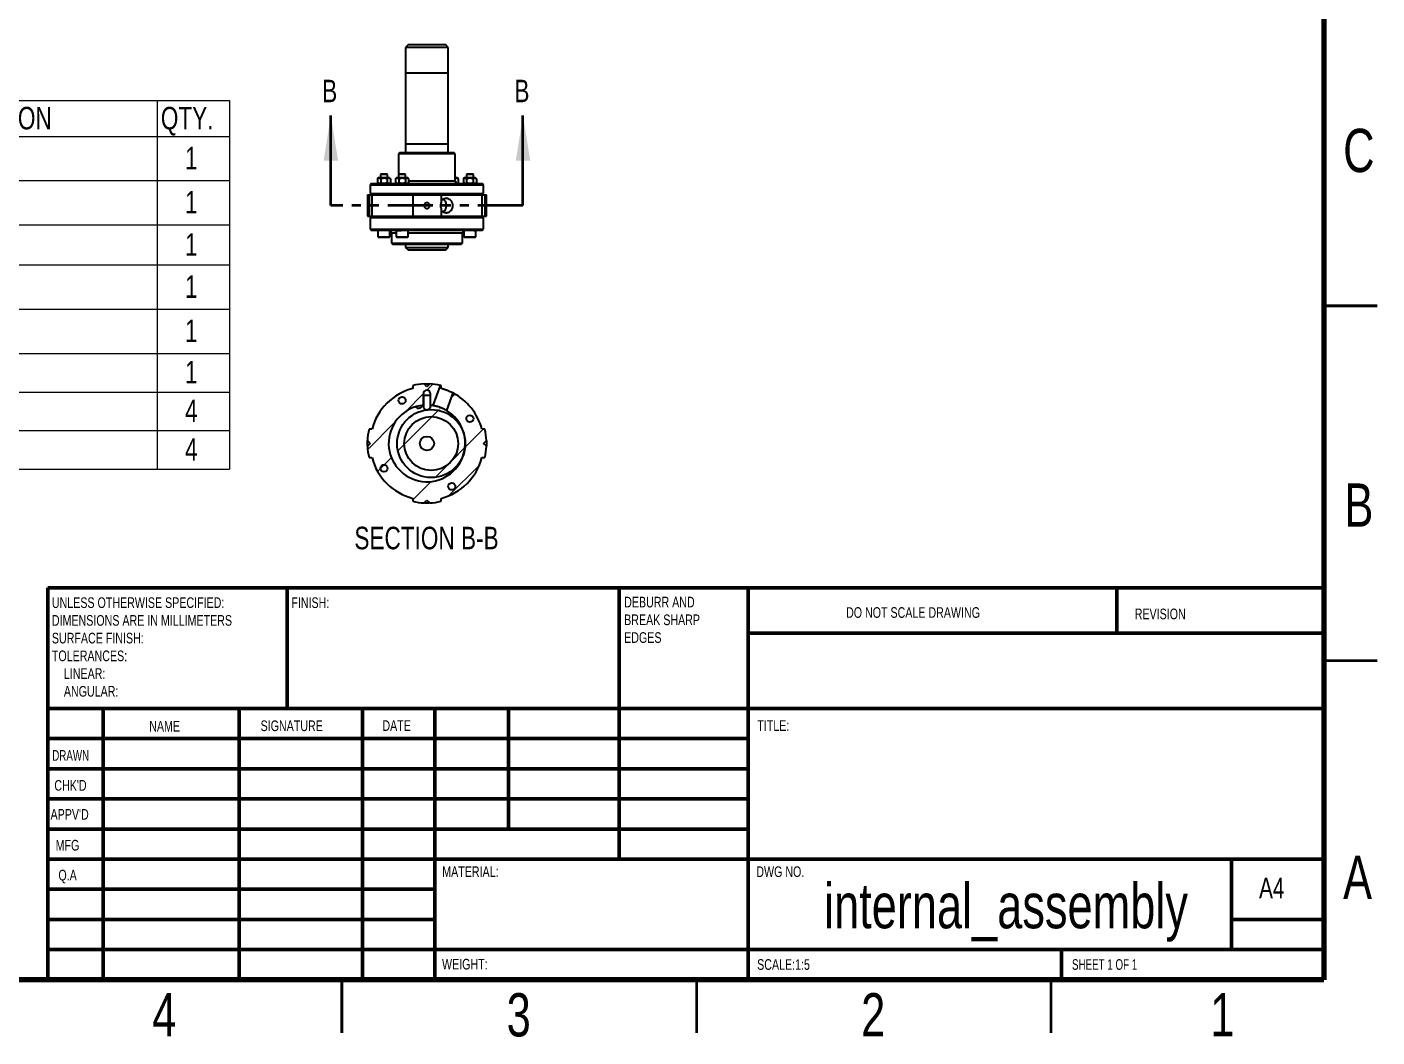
# Model space of a CAD drawing. Header units: millimetres. Extents: x 2 to 294, y 2 to 250.
# Drawn here: x 104.1 to 294.5, y 1.9 to 144.3 of the extents above; entities that cross this region are included whole.
import ezdxf

# ---------------------------------------------------------------- set-up
doc = ezdxf.new("R2010")
doc.units = ezdxf.units.MM
doc.linetypes.add('PHANTOM', pattern=[12.7, 6.35, -1.27, 1.27, -1.27, 1.27, -1.27])
doc.styles.add('SLDTEXTSTYLE0', font='TXT', dxfattribs={"width": 0.75})
doc.styles.add('SLDTEXTSTYLE1', font='TXT', dxfattribs={"width": 0.686449})
doc.styles.add('SLDTEXTSTYLE2', font='TXT', dxfattribs={"width": 0.6875})

# ---------------------------------------------------------------- blocks, each defined once
blk = doc.blocks.new('SW_TABLEANNOTATION_0')
at = {"color": 0, "linetype": 'Continuous', "lineweight": 18}
for p, q in [((0, 0), (0, -5.04)), ((0, 0), (18.65, 0)), ((18.65, 0), (18.65, -5.04)), ((18.65, 0), (57.96, 0)), ((57.96, 0), (57.96, -5.04)), ((57.96, 0), (104.61, 0)), ((104.61, 0), (104.61, -5.04)), ((104.61, 0), (114.85, 0)), ((114.85, 0), (114.85, -5.04)), ((0, -5.04), (18.65, -5.04)), ((0, -5.04), (0, -11.27)), ((18.65, -5.04), (57.96, -5.04)), ((18.65, -5.04), (18.65, -11.27)), ((57.96, -5.04), (104.61, -5.04)), ((57.96, -5.04), (57.96, -11.27)), ((104.61, -5.04), (114.85, -5.04)), ((104.61, -5.04), (104.61, -11.27)), ((114.85, -5.04), (114.85, -11.27)), ((0, -11.27), (0, -17.5)), ((0, -11.27), (18.65, -11.27)), ((18.65, -11.27), (18.65, -17.5)), ((18.65, -11.27), (57.96, -11.27)), ((57.96, -11.27), (57.96, -17.5)), ((57.96, -11.27), (104.61, -11.27)), ((104.61, -11.27), (104.61, -17.5)), ((104.61, -11.27), (114.85, -11.27)), ((114.85, -11.27), (114.85, -17.5)), ((0, -17.5), (0, -23.17)), ((0, -17.5), (18.65, -17.5)), ((18.65, -17.5), (18.65, -23.17)), ((18.65, -17.5), (57.96, -17.5)), ((57.96, -17.5), (57.96, -23.17)), ((57.96, -17.5), (104.61, -17.5)), ((104.61, -17.5), (104.61, -23.17)), ((104.61, -17.5), (114.85, -17.5)), ((114.85, -17.5), (114.85, -23.17)), ((0, -23.17), (0, -29.4)), ((0, -23.17), (18.65, -23.17)), ((18.65, -23.17), (18.65, -29.4)), ((18.65, -23.17), (57.96, -23.17)), ((57.96, -23.17), (57.96, -29.4)), ((57.96, -23.17), (104.61, -23.17)), ((104.61, -23.17), (104.61, -29.4)), ((104.61, -23.17), (114.85, -23.17)), ((114.85, -23.17), (114.85, -29.4)), ((0, -29.4), (0, -35.63)), ((0, -29.4), (18.65, -29.4)), ((18.65, -29.4), (18.65, -35.63)), ((18.65, -29.4), (57.96, -29.4)), ((57.96, -29.4), (57.96, -35.63)), ((57.96, -29.4), (104.61, -29.4)), ((104.61, -29.4), (104.61, -35.63)), ((104.61, -29.4), (114.85, -29.4)), ((114.85, -29.4), (114.85, -35.63)), ((0, -35.63), (0, -41.08)), ((0, -35.63), (18.65, -35.63)), ((18.65, -35.63), (18.65, -41.08)), ((18.65, -35.63), (57.96, -35.63)), ((57.96, -35.63), (57.96, -41.08)), ((57.96, -35.63), (104.61, -35.63)), ((104.61, -35.63), (104.61, -41.08)), ((104.61, -35.63), (114.85, -35.63)), ((114.85, -35.63), (114.85, -41.08)), ((0, -41.08), (0, -46.52)), ((0, -41.08), (18.65, -41.08)), ((18.65, -41.08), (18.65, -46.52)), ((18.65, -41.08), (57.96, -41.08)), ((57.96, -41.08), (57.96, -46.52)), ((57.96, -41.08), (104.61, -41.08)), ((104.61, -41.08), (104.61, -46.52)), ((104.61, -41.08), (114.85, -41.08)), ((114.85, -41.08), (114.85, -46.52)), ((0, -46.52), (0, -51.96)), ((0, -46.52), (18.65, -46.52)), ((18.65, -46.52), (18.65, -51.96)), ((18.65, -46.52), (57.96, -46.52)), ((57.96, -46.52), (57.96, -51.96)), ((57.96, -46.52), (104.61, -46.52)), ((104.61, -46.52), (104.61, -51.96)), ((104.61, -46.52), (114.85, -46.52)), ((114.85, -46.52), (114.85, -51.96)), ((0, -51.96), (18.65, -51.96)), ((18.65, -51.96), (57.96, -51.96)), ((57.96, -51.96), (104.61, -51.96)), ((104.61, -51.96), (114.85, -51.96))]:
    blk.add_line(p, q, dxfattribs=at)
at = {"color": 0, "linetype": 'Continuous', "lineweight": 0, "attachment_point": 1, "style": 'SLDTEXTSTYLE0'}
for s, insert, char_height in [('ITEM NO.', (3, -0.88), 3.175), ('PART NUMBER', (24.18, -0.88), 3.175), ('DESCRIPTION', (68, -0.88), 3.175), ('QTY.', (105.15, -0.88), 3.175), ('1', (8.15, -6.51), 3.17), ('MIDDLE PLATE', (19.15, -6.51), 3.175), ('1', (108.56, -6.51), 3.17), ('2', (8.15, -12.74), 3.17), ('LOWER PLATE', (19.15, -12.74), 3.175), ('1', (108.56, -12.74), 3.17), ('3', (8.15, -18.69), 3.17), ('ROLLING PISTON', (19.15, -18.69), 3.175), ('1', (108.56, -18.69), 3.17), ('4', (8.15, -24.64), 3.17), ('VANE', (19.15, -24.64), 3.175), ('1', (108.56, -24.64), 3.17), ('5', (8.15, -30.87), 3.17), ('UPPER PLATE', (19.15, -30.87), 3.175), ('1', (108.56, -30.87), 3.17), ('6', (8.15, -36.71), 3.17), ('CRANKSHAFT', (19.15, -36.71), 3.175), ('1', (108.56, -36.71), 3.17), ('7', (8.15, -42.15), 3.17), ('M5 BOLT', (19.15, -42.15), 3.175), ('4', (108.56, -42.15), 3.17), ('8', (8.15, -47.59), 3.17), ('M5 Nut', (19.15, -47.59), 3.175), ('4', (108.56, -47.59), 3.17)]:
    blk.add_mtext(s, dxfattribs=dict(at, insert=insert, char_height=char_height))

msp = doc.modelspace()

# ---------------------------------------------------------------- hatches: boundary and pattern name
at = {"linetype": 'Continuous', "lineweight": 18}
h = msp.add_hatch(dxfattribs=at)
h.set_pattern_fill('ANSI32', style=0)
edge = h.paths.add_edge_path(flags=0)
edge.add_line((152.1, 86.01), (152.49, 85.62))
edge.add_line((152.49, 85.62), (152.1, 85.23))
edge.add_arc((160.49, 85.62), 8.4, 182.6673, 193.7741)
edge.add_line((152.33, 83.62), (152.74, 83.62))
edge.add_arc((160.49, 85.62), 8, 194.4775, 255.5225)
edge.add_line((158.49, 77.87), (158.49, 77.46))
edge.add_arc((160.49, 85.62), 8.4, 256.2259, 267.3327)
edge.add_line((160.1, 77.23), (160.49, 77.62))
edge.add_line((160.49, 77.62), (160.88, 77.23))
edge.add_arc((160.49, 85.62), 8.4, 272.6673, 283.7741)
edge.add_line((162.49, 77.46), (162.49, 77.87))
edge.add_arc((160.49, 85.62), 8, 284.4775, 345.5225)
edge.add_line((168.24, 83.62), (168.65, 83.62))
edge.add_arc((160.49, 85.62), 8.4, 346.2259, 357.3327)
edge.add_line((168.88, 85.23), (168.49, 85.62))
edge.add_line((168.49, 85.62), (168.88, 86.01))
edge.add_arc((160.49, 85.62), 8.4, 2.6673, 13.7741)
edge.add_line((168.65, 87.62), (168.24, 87.62))
edge.add_arc((160.49, 85.62), 8, 14.4775, 62.8192)
edge.add_line((164.14, 92.74), (163.25, 90.26))
edge.add_arc((160.49, 85.62), 5.4, -264.6872, 59.3281, ccw=False)
edge.add_line((159.99, 91), (159.99, 92.62))
edge.add_arc((160.49, 92.62), 0.5, 0, 180, ccw=False)
edge.add_line((160.99, 92.62), (160.99, 91))
edge.add_arc((160.49, 85.62), 5.4, 80.6719, 84.6872, ccw=False)
edge.add_line((161.37, 90.95), (162.4, 93.8))
edge.add_arc((160.49, 85.62), 8.4, 76.8371, 87.3327)
edge.add_line((160.88, 94.01), (160.49, 93.62))
edge.add_line((160.49, 93.62), (160.1, 94.01))
edge.add_arc((160.49, 85.62), 8.4, 92.6673, 103.7741)
edge.add_line((158.49, 93.78), (158.49, 93.36))
edge.add_arc((160.49, 85.62), 8, 104.4775, 165.5225)
edge.add_line((152.74, 87.62), (152.33, 87.62))
edge.add_arc((160.49, 85.62), 8.4, 166.2259, 177.3327)
edge = h.paths.add_edge_path(flags=0)
edge.add_arc((163.99, 79.56), 0.5, 0, 360)
edge = h.paths.add_edge_path(flags=0)
edge.add_arc((156.99, 91.68), 0.5, 0, 360)
edge = h.paths.add_edge_path(flags=0)
edge.add_arc((154.43, 82.12), 0.5, 0, 360)
edge = h.paths.add_edge_path(flags=0)
edge.add_arc((166.55, 89.12), 0.5, 0, 360)
h = msp.add_hatch(dxfattribs=at)
h.set_pattern_fill('ANSI32', style=0)
edge = h.paths.add_edge_path(flags=0)
edge.add_arc((156.99, 91.68), 0.5, 0, 360)
h = msp.add_hatch(dxfattribs=at)
h.set_pattern_fill('ANSI32', style=0)
edge = h.paths.add_edge_path(flags=0)
edge.add_line((159.99, 92.37), (159.99, 90.64))
edge.add_arc((160.49, 90.97), 0.6, 213.5573, 326.4427)
edge.add_line((160.99, 90.64), (160.99, 92.37))
edge.add_line((160.99, 92.37), (159.99, 92.37))
h = msp.add_hatch(dxfattribs=at)
h.set_pattern_fill('ANSI32', style=0)
edge = h.paths.add_edge_path(flags=0)
edge.add_arc((161.09, 85.6), 4.8, 0, 360)
edge = h.paths.add_edge_path(flags=0)
edge.add_arc((161.09, 85.6), 3.8, 0, 360)
h = msp.add_hatch(dxfattribs=at)
h.set_pattern_fill('ANSI32', style=0)
edge = h.paths.add_edge_path(flags=0)
edge.add_arc((166.55, 89.12), 0.5, 0, 360)
h = msp.add_hatch(dxfattribs=at)
h.set_pattern_fill('ANSI32', style=0)
edge = h.paths.add_edge_path(flags=0)
edge.add_arc((161.09, 85.6), 3.8, 0, 360)
edge = h.paths.add_edge_path(flags=0)
edge.add_arc((160.49, 85.62), 1, 0, 360)
h = msp.add_hatch(dxfattribs=at)
h.set_pattern_fill('ANSI32', style=0)
edge = h.paths.add_edge_path(flags=0)
edge.add_arc((154.43, 82.12), 0.5, 0, 360)
h = msp.add_hatch(dxfattribs=at)
h.set_pattern_fill('ANSI32', style=0)
edge = h.paths.add_edge_path(flags=0)
edge.add_arc((163.99, 79.56), 0.5, 0, 360)

# ---------------------------------------------------------------- linework, layer by layer
at = {"color": 7, "linetype": 'Continuous', "lineweight": 70}
for p, q in [((287, 200), (287, 10)), ((287, 10), (10, 10))]:
    msp.add_line(p, q, dxfattribs=at)
at = {"color": 7, "linetype": 'Continuous', "lineweight": 25}
for p, q in [((157.89, 141.85), (157.49, 141.45)), ((157.49, 141.45), (157.49, 137.85)), ((163.49, 141.45), (157.49, 141.45)), ((157.89, 141.85), (163.09, 141.85)), ((163.49, 141.45), (163.09, 141.85)), ((163.49, 137.85), (163.49, 141.45)), ((157.49, 137.85), (157.49, 127.85)), ((157.49, 137.85), (163.49, 137.85)), ((163.49, 127.85), (163.49, 137.85)), ((157.49, 127.85), (157.49, 126.65)), ((157.49, 127.85), (163.49, 127.85)), ((163.49, 126.65), (163.49, 127.85)), ((156.69, 126.65), (156.49, 126.45)), ((156.49, 126.45), (156.49, 123.55)), ((164.49, 126.45), (156.49, 126.45)), ((156.69, 126.65), (164.29, 126.65)), ((164.49, 126.45), (164.29, 126.65)), ((164.49, 122.65), (164.49, 126.45)), ((152.69, 122.25), (152.49, 122.05)), ((152.49, 122.05), (152.49, 120.85)), ((168.49, 122.05), (152.49, 122.05)), ((152.69, 122.25), (168.29, 122.25)), ((153.63, 123.05), (153.5, 122.93)), ((153.5, 122.93), (153.5, 122.38)), ((153.5, 122.38), (153.63, 122.25)), ((153.74, 123.05), (153.63, 123.05)), ((154.43, 123.05), (153.74, 123.05)), ((154.03, 123.65), (153.93, 123.55)), ((153.93, 123.55), (153.93, 123.05)), ((154.15, 123.55), (153.93, 123.55)), ((153.97, 122.93), (153.97, 122.38)), ((154.03, 123.65), (154.21, 123.65)), ((154.93, 123.55), (154.15, 123.55)), ((154.21, 123.65), (154.83, 123.65)), ((155.12, 123.05), (154.43, 123.05)), ((154.93, 123.55), (154.83, 123.65)), ((154.89, 122.93), (154.89, 122.38)), ((154.93, 123.05), (154.93, 123.55)), ((155.23, 123.05), (155.12, 123.05)), ((155.35, 122.93), (155.23, 123.05)), ((155.23, 122.25), (155.35, 122.38)), ((155.35, 122.93), (155.35, 122.38)), ((156.19, 123.05), (156.07, 122.93)), ((156.07, 122.93), (156.07, 122.38)), ((156.07, 122.38), (156.19, 122.25)), ((156.3, 123.05), (156.19, 123.05)), ((156.99, 123.05), (156.3, 123.05)), ((156.59, 123.65), (156.49, 123.55)), ((156.49, 123.55), (156.49, 123.05)), ((156.72, 123.55), (156.49, 123.55)), ((156.53, 122.93), (156.53, 122.38)), ((156.59, 123.65), (156.77, 123.65)), ((157.49, 123.55), (156.72, 123.55)), ((156.77, 123.65), (157.39, 123.65)), ((157.68, 123.05), (156.99, 123.05)), ((157.49, 123.55), (157.39, 123.65)), ((157.45, 122.93), (157.45, 122.38)), ((157.49, 123.05), (157.49, 123.55)), ((157.79, 123.05), (157.68, 123.05)), ((157.91, 122.93), (157.79, 123.05)), ((157.79, 122.25), (157.91, 122.38)), ((157.91, 122.93), (157.91, 122.38)), ((157.91, 122.65), (164.49, 122.65)), ((164.68, 123.05), (164.49, 123.05)), ((164.79, 123.05), (164.68, 123.05)), ((164.91, 122.93), (164.79, 123.05)), ((164.8, 122.26), (164.91, 122.38)), ((164.91, 122.93), (164.91, 122.38)), ((165.75, 123.05), (165.63, 122.93)), ((165.63, 122.93), (165.63, 122.38)), ((165.63, 122.38), (165.75, 122.25)), ((165.86, 123.05), (165.75, 123.05)), ((166.55, 123.05), (165.86, 123.05)), ((166.15, 123.65), (166.05, 123.55)), ((166.05, 123.55), (166.05, 123.05)), ((166.28, 123.55), (166.05, 123.55)), ((166.09, 122.93), (166.09, 122.38)), ((166.15, 123.65), (166.33, 123.65)), ((167.05, 123.55), (166.28, 123.55)), ((166.33, 123.65), (166.95, 123.65)), ((167.25, 123.05), (166.55, 123.05)), ((167.05, 123.55), (166.95, 123.65)), ((167.01, 122.93), (167.01, 122.38)), ((167.05, 123.05), (167.05, 123.55)), ((167.35, 123.05), (167.25, 123.05)), ((167.48, 122.93), (167.35, 123.05)), ((167.35, 122.25), (167.48, 122.38)), ((167.48, 122.93), (167.48, 122.38)), ((168.49, 122.05), (168.29, 122.25)), ((168.49, 120.85), (168.49, 122.05)), ((152.09, 120.65), (152.09, 119.55)), ((152.09, 120.65), (152.33, 120.65)), ((152.33, 120.65), (152.33, 117.65)), ((152.33, 120.65), (152.74, 120.65)), ((152.49, 120.85), (152.69, 120.65)), ((152.49, 120.85), (160.49, 120.85)), ((152.74, 120.65), (152.74, 117.65)), ((152.74, 120.65), (158.49, 120.65)), ((158.49, 120.65), (158.49, 117.65)), ((158.49, 120.65), (162.49, 120.65)), ((160.49, 120.85), (168.49, 120.85)), ((162.49, 120.65), (162.49, 119.57)), ((162.49, 120.65), (168.24, 120.65)), ((168.24, 120.65), (168.24, 117.65)), ((168.24, 120.65), (168.65, 120.65)), ((168.29, 120.65), (168.49, 120.85)), ((168.65, 120.65), (168.65, 117.65)), ((168.65, 120.65), (168.89, 120.65)), ((168.89, 119.55), (168.89, 120.65)), ((152.09, 118.76), (152.09, 117.65)), ((162.49, 118.74), (162.49, 117.65)), ((168.89, 117.65), (168.89, 118.76)), ((152.09, 117.65), (152.33, 117.65)), ((152.33, 117.65), (152.74, 117.65)), ((152.69, 117.65), (152.49, 117.45)), ((152.49, 117.45), (152.49, 115.85)), ((168.49, 117.45), (152.49, 117.45)), ((152.74, 117.65), (158.49, 117.65)), ((158.49, 117.65), (162.49, 117.65)), ((162.49, 117.65), (168.24, 117.65)), ((168.24, 117.65), (168.65, 117.65)), ((168.49, 117.45), (168.29, 117.65)), ((168.49, 115.85), (168.49, 117.45)), ((168.65, 117.65), (168.89, 117.65)), ((152.49, 115.85), (152.69, 115.65)), ((152.49, 115.85), (153.56, 115.85)), ((153.74, 115.65), (152.69, 115.65)), ((153.56, 115.85), (168.49, 115.85)), ((153.58, 115.65), (153.58, 114.75)), ((153.58, 114.75), (153.68, 114.65)), ((153.58, 114.75), (155.28, 114.75)), ((155.18, 114.65), (153.68, 114.65)), ((156.33, 115.65), (153.74, 115.65)), ((155.18, 114.65), (155.28, 114.75)), ((155.28, 114.75), (155.28, 115.61)), ((155.49, 115.25), (155.49, 113.85)), ((156.14, 115.25), (155.49, 115.25)), ((156.14, 115.65), (156.14, 114.75)), ((156.14, 114.75), (156.24, 114.65)), ((156.14, 114.75), (157.84, 114.75)), ((157.74, 114.65), (156.24, 114.65)), ((156.33, 115.65), (156.53, 115.65)), ((156.53, 115.65), (156.86, 115.65)), ((167.09, 115.65), (156.86, 115.65)), ((157.74, 114.65), (157.84, 114.75)), ((157.84, 114.75), (157.84, 115.65)), ((165.49, 115.25), (157.84, 115.25)), ((165.49, 113.85), (165.49, 115.25)), ((165.7, 115.65), (165.7, 114.75)), ((165.7, 114.75), (165.8, 114.65)), ((165.7, 114.75), (167.4, 114.75)), ((167.3, 114.65), (165.8, 114.65)), ((167.09, 115.65), (167.39, 115.65)), ((167.3, 114.65), (167.4, 114.75)), ((168.29, 115.65), (167.39, 115.65)), ((167.4, 114.75), (167.4, 115.65)), ((168.29, 115.65), (168.49, 115.85)), ((155.49, 113.85), (155.69, 113.65)), ((155.49, 113.85), (156.16, 113.85)), ((156.33, 113.65), (155.69, 113.65)), ((156.16, 113.85), (165.49, 113.85)), ((165.29, 113.65), (156.33, 113.65)), ((157.49, 113.65), (157.49, 113.25)), ((157.49, 113.25), (157.89, 112.85)), ((157.49, 113.25), (160.57, 113.25)), ((160.56, 112.85), (157.89, 112.85)), ((163.09, 112.85), (160.56, 112.85)), ((160.57, 113.25), (163.49, 113.25)), ((163.09, 112.85), (163.49, 113.25)), ((163.49, 113.25), (163.49, 113.65)), ((165.29, 113.65), (165.49, 113.85)), ((158.49, 93.78), (158.49, 93.36)), ((160.49, 93.62), (160.1, 94.01)), ((160.88, 94.01), (160.49, 93.62)), ((161.37, 90.95), (162.4, 93.8)), ((162.49, 93.36), (162.49, 93.78)), ((159.99, 91), (159.99, 92.62)), ((160.99, 92.37), (159.99, 92.37)), ((159.99, 92.37), (159.99, 90.64)), ((160.99, 91), (160.99, 92.62)), ((160.99, 90.64), (160.99, 92.37)), ((164.14, 92.74), (163.25, 90.26)), ((152.74, 87.62), (152.33, 87.62)), ((168.65, 87.62), (168.24, 87.62)), ((152.1, 86.01), (152.49, 85.62)), ((168.49, 85.62), (168.88, 86.01)), ((152.49, 85.62), (152.1, 85.23)), ((168.88, 85.23), (168.49, 85.62)), ((152.33, 83.62), (152.74, 83.62)), ((168.24, 83.62), (168.65, 83.62)), ((158.49, 77.87), (158.49, 77.46)), ((160.1, 77.23), (160.49, 77.62)), ((160.49, 77.62), (160.88, 77.23)), ((162.49, 77.46), (162.49, 77.87))]:
    msp.add_line(p, q, dxfattribs=at)
at = {"color": 7, "linetype": 'Continuous', "lineweight": 35}
for p, q in [((146.94, 119.15), (146.94, 131.85)), ((174.04, 119.15), (174.04, 131.85)), ((294.5, 105), (287, 105)), ((287, 105), (294.5, 105)), ((287, 55), (294.5, 55)), ((148.5, 2.5), (148.5, 10)), ((148.5, 10), (148.5, 2.5)), ((198.5, 10), (198.5, 2.5)), ((248.5, 10), (248.5, 2.5))]:
    msp.add_line(p, q, dxfattribs=at)
at = {"color": 7, "linetype": 'PHANTOM', "lineweight": 35}
msp.add_line((174.04, 119.15), (146.94, 119.15), dxfattribs=at)
at = {"color": 7, "linetype": 'Continuous', "lineweight": 50}
for p, q in [((107, 65.25), (287, 65.25)), ((107, 65.25), (107, 10)), ((140.8, 48.25), (140.8, 65.25)), ((187.6, 65.25), (187.6, 27)), ((205.8, 65.25), (205.8, 10)), ((257.8, 58.88), (257.8, 65.25)), ((287, 58.88), (205.8, 58.88)), ((287, 48.25), (107, 48.25)), ((114.8, 48.25), (114.8, 10)), ((133.99, 48.25), (133.99, 10)), ((151.4, 48.25), (151.4, 10)), ((161.6, 10), (161.6, 48.25)), ((172, 31.25), (172, 48.25)), ((205.8, 44), (107, 44)), ((205.8, 39.75), (107, 39.75)), ((205.8, 35.5), (107, 35.5)), ((205.8, 31.25), (107, 31.25)), ((161.6, 27), (107, 27)), ((161.6, 27), (287, 27)), ((274, 14.25), (274, 27)), ((161.6, 22.75), (107, 22.75)), ((161.6, 18.5), (107, 18.5)), ((287, 18.5), (274, 18.5)), ((107, 14.25), (287, 14.25)), ((250, 10), (250, 14.25))]:
    msp.add_line(p, q, dxfattribs=at)
at = {"color": 7, "linetype": 'Continuous', "lineweight": 25, "flags": 128}
msp.add_lwpolyline([(156.18, 122.26), (156.17, 122.26), (156.09, 122.25)], dxfattribs=at)
at = {"color": 7, "linetype": 'Continuous', "lineweight": 25}
for centre, radius in [((156.99, 91.68), 0.5), ((161.09, 85.6), 4.8), ((166.55, 89.12), 0.5), ((161.09, 85.6), 3.8), ((160.49, 85.62), 1), ((154.43, 82.12), 0.5), ((163.99, 79.56), 0.5)]:
    msp.add_circle(centre, radius, dxfattribs=at)
for centre, radius, start, end in [((164.89, 122.65), 0.4, 180, 270), ((155.09, 115.25), 0.4, 0, 90), ((165.89, 115.25), 0.4, 118.0054, 180), ((160.49, 85.62), 8, 104.4775, 165.5225), ((160.49, 85.62), 8.4, 92.6673, 103.7741), ((160.49, 85.62), 8.4, 76.8371, 87.3327), ((160.49, 92.62), 0.5, 0, 180), ((160.49, 85.62), 8, 14.4775, 62.8192), ((160.49, 85.62), 5.4, 95.3128, 59.3281), ((159.33, 91.1), 0.5, 217.9445, 270), ((159.33, 91.1), 0.5, 270, 346.3076), ((160.49, 90.97), 0.6, 213.5573, 326.4427), ((160.49, 85.62), 5.4, 80.6719, 84.6872), ((160.49, 85.62), 8.4, 166.2259, 177.3327), ((160.49, 85.62), 8.4, 2.6673, 13.7741), ((160.49, 85.62), 8.4, 182.6673, 193.7741), ((160.49, 85.62), 8.4, 346.2259, 357.3327), ((160.49, 85.62), 8, 194.4775, 255.5225), ((160.49, 85.62), 8, 284.4775, 345.5225), ((160.49, 85.62), 8.4, 256.2259, 267.3327), ((160.49, 85.62), 8.4, 272.6673, 283.7741)]:
    msp.add_arc(centre, radius, start, end, dxfattribs=at)
for points, knots in [([(153.5, 122.93), (153.54, 122.96), (153.6, 123.02), (153.68, 123.05), (153.73, 123.05), (153.74, 123.05)], [0, 0, 0, 0, 0.43238, 0.879544, 1, 1, 1, 1]), ([(153.74, 122.25), (153.69, 122.26), (153.61, 122.28), (153.54, 122.34), (153.5, 122.38)], [0, 0, 0, 0, 0.503992, 1, 1, 1, 1]), ([(153.74, 123.05), (153.78, 123.05), (153.86, 123.03), (153.93, 122.96), (153.97, 122.93)], [0, 0, 0, 0, 0.503992, 1, 1, 1, 1]), ([(153.97, 122.38), (153.93, 122.35), (153.87, 122.29), (153.79, 122.26), (153.75, 122.25), (153.74, 122.25)], [0, 0, 0, 0, 0.4323803, 0.8795439, 1, 1, 1, 1]), ([(153.97, 122.93), (154.02, 122.95), (154.11, 123), (154.27, 123.04), (154.37, 123.05), (154.43, 123.05)], [0, 0, 0, 0, 0.34479, 0.667752, 1, 1, 1, 1]), ([(154.43, 122.25), (154.42, 122.25), (154.36, 122.26), (154.23, 122.27), (154.09, 122.32), (154, 122.36), (153.97, 122.38)], [0, 0, 0, 0, 0.053315, 0.402129, 0.763331, 1, 1, 1, 1]), ([(154.43, 123.05), (154.44, 123.05), (154.5, 123.05), (154.62, 123.04), (154.77, 122.99), (154.86, 122.95), (154.89, 122.93)], [0, 0, 0, 0, 0.053315, 0.402129, 0.763331, 1, 1, 1, 1]), ([(154.89, 122.38), (154.84, 122.35), (154.74, 122.31), (154.59, 122.26), (154.48, 122.26), (154.43, 122.25)], [0, 0, 0, 0, 0.34479, 0.667752, 1, 1, 1, 1]), ([(154.89, 122.93), (154.92, 122.96), (154.99, 123.02), (155.07, 123.05), (155.11, 123.05), (155.12, 123.05)], [0, 0, 0, 0, 0.43238, 0.879544, 1, 1, 1, 1]), ([(155.12, 122.25), (155.08, 122.26), (155, 122.28), (154.93, 122.34), (154.89, 122.38)], [0, 0, 0, 0, 0.503992, 1, 1, 1, 1]), ([(155.12, 123.05), (155.16, 123.05), (155.24, 123.03), (155.32, 122.96), (155.35, 122.93)], [0, 0, 0, 0, 0.503992, 1, 1, 1, 1]), ([(155.35, 122.38), (155.32, 122.35), (155.26, 122.29), (155.18, 122.26), (155.13, 122.25), (155.12, 122.25)], [0, 0, 0, 0, 0.43238, 0.879544, 1, 1, 1, 1]), ([(156.07, 122.93), (156.1, 122.96), (156.16, 123.02), (156.24, 123.05), (156.29, 123.05), (156.3, 123.05)], [0, 0, 0, 0, 0.43238, 0.879544, 1, 1, 1, 1]), ([(156.3, 122.25), (156.26, 122.26), (156.18, 122.28), (156.1, 122.34), (156.07, 122.38)], [0, 0, 0, 0, 0.503992, 1, 1, 1, 1]), ([(156.3, 123.05), (156.34, 123.05), (156.42, 123.03), (156.49, 122.96), (156.53, 122.93)], [0, 0, 0, 0, 0.503992, 1, 1, 1, 1]), ([(156.53, 122.38), (156.5, 122.35), (156.43, 122.29), (156.35, 122.26), (156.31, 122.25), (156.3, 122.25)], [0, 0, 0, 0, 0.43238, 0.879544, 1, 1, 1, 1]), ([(156.53, 122.93), (156.58, 122.95), (156.68, 123), (156.83, 123.04), (156.94, 123.05), (156.99, 123.05)], [0, 0, 0, 0, 0.34479, 0.667752, 1, 1, 1, 1]), ([(156.99, 122.25), (156.98, 122.25), (156.92, 122.26), (156.79, 122.27), (156.65, 122.32), (156.56, 122.36), (156.53, 122.38)], [0, 0, 0, 0, 0.053315, 0.402129, 0.763331, 1, 1, 1, 1]), ([(156.99, 123.05), (157, 123.05), (157.06, 123.05), (157.19, 123.04), (157.33, 122.99), (157.42, 122.95), (157.45, 122.93)], [0, 0, 0, 0, 0.053315, 0.402129, 0.763331, 1, 1, 1, 1]), ([(157.45, 122.38), (157.4, 122.35), (157.3, 122.31), (157.15, 122.26), (157.04, 122.26), (156.99, 122.25)], [0, 0, 0, 0, 0.34479, 0.667752, 1, 1, 1, 1]), ([(157.45, 122.93), (157.48, 122.96), (157.55, 123.02), (157.63, 123.05), (157.67, 123.05), (157.68, 123.05)], [0, 0, 0, 0, 0.43238, 0.879544, 1, 1, 1, 1]), ([(157.68, 122.25), (157.64, 122.26), (157.56, 122.28), (157.49, 122.34), (157.45, 122.38)], [0, 0, 0, 0, 0.503992, 1, 1, 1, 1]), ([(157.68, 123.05), (157.72, 123.05), (157.8, 123.03), (157.88, 122.96), (157.91, 122.93)], [0, 0, 0, 0, 0.503992, 1, 1, 1, 1]), ([(157.91, 122.38), (157.88, 122.35), (157.82, 122.29), (157.74, 122.26), (157.69, 122.25), (157.68, 122.25)], [0, 0, 0, 0, 0.43238, 0.879544, 1, 1, 1, 1]), ([(164.49, 122.96), (164.51, 122.98), (164.56, 123.03), (164.63, 123.05), (164.67, 123.05), (164.68, 123.05)], [0, 0, 0, 0, 0.315119, 0.85466, 1, 1, 1, 1]), ([(164.68, 123.05), (164.72, 123.05), (164.8, 123.03), (164.88, 122.96), (164.91, 122.93)], [0, 0, 0, 0, 0.503992, 1, 1, 1, 1]), ([(164.91, 122.38), (164.88, 122.35), (164.84, 122.3), (164.79, 122.28), (164.77, 122.28)], [0, 0, 0, 0, 0.676137, 1, 1, 1, 1]), ([(165.63, 122.93), (165.66, 122.96), (165.72, 123.02), (165.8, 123.05), (165.85, 123.05), (165.86, 123.05)], [0, 0, 0, 0, 0.43238, 0.879544, 1, 1, 1, 1]), ([(165.86, 122.25), (165.82, 122.26), (165.74, 122.28), (165.67, 122.34), (165.63, 122.38)], [0, 0, 0, 0, 0.503992, 1, 1, 1, 1]), ([(165.86, 123.05), (165.9, 123.05), (165.98, 123.03), (166.05, 122.96), (166.09, 122.93)], [0, 0, 0, 0, 0.503992, 1, 1, 1, 1]), ([(166.09, 122.38), (166.06, 122.35), (165.99, 122.29), (165.92, 122.26), (165.87, 122.25), (165.86, 122.25)], [0, 0, 0, 0, 0.43238, 0.879544, 1, 1, 1, 1]), ([(166.09, 122.93), (166.14, 122.95), (166.24, 123), (166.39, 123.04), (166.5, 123.05), (166.55, 123.05)], [0, 0, 0, 0, 0.34479, 0.667752, 1, 1, 1, 1]), ([(166.55, 122.25), (166.54, 122.25), (166.48, 122.26), (166.36, 122.27), (166.21, 122.32), (166.13, 122.36), (166.09, 122.38)], [0, 0, 0, 0, 0.053315, 0.402129, 0.763331, 1, 1, 1, 1]), ([(166.55, 123.05), (166.56, 123.05), (166.63, 123.05), (166.75, 123.04), (166.89, 122.99), (166.98, 122.95), (167.01, 122.93)], [0, 0, 0, 0, 0.053315, 0.402129, 0.763331, 1, 1, 1, 1]), ([(167.01, 122.38), (166.96, 122.35), (166.87, 122.31), (166.71, 122.26), (166.61, 122.26), (166.55, 122.25)], [0, 0, 0, 0, 0.34479, 0.667752, 1, 1, 1, 1]), ([(167.01, 122.93), (167.05, 122.96), (167.11, 123.02), (167.19, 123.05), (167.24, 123.05), (167.25, 123.05)], [0, 0, 0, 0, 0.43238, 0.879544, 1, 1, 1, 1]), ([(167.25, 122.25), (167.2, 122.26), (167.12, 122.28), (167.05, 122.34), (167.01, 122.38)], [0, 0, 0, 0, 0.5039922, 1, 1, 1, 1]), ([(167.25, 123.05), (167.29, 123.05), (167.37, 123.03), (167.44, 122.96), (167.48, 122.93)], [0, 0, 0, 0, 0.503992, 1, 1, 1, 1]), ([(167.48, 122.38), (167.44, 122.35), (167.38, 122.29), (167.3, 122.26), (167.26, 122.25), (167.25, 122.25)], [0, 0, 0, 0, 0.43238, 0.879544, 1, 1, 1, 1]), ([(162.49, 118.52), (162.55, 118.44), (162.63, 118.37), (162.75, 118.29), (162.8, 118.26), (162.88, 118.22), (162.93, 118.2), (163.02, 118.18), (163.07, 118.17), (163.17, 118.15), (163.22, 118.15), (163.31, 118.16), (163.36, 118.16), (163.45, 118.18), (163.5, 118.2), (163.59, 118.23), (163.63, 118.25), (163.71, 118.3), (163.75, 118.33), (163.86, 118.42), (163.93, 118.5), (164.01, 118.62), (164.03, 118.66), (164.07, 118.76), (164.09, 118.8), (164.12, 118.9), (164.13, 118.95), (164.14, 119.05), (164.14, 119.1), (164.14, 119.2), (164.14, 119.26), (164.13, 119.36), (164.12, 119.41), (164.09, 119.5), (164.07, 119.55), (164.03, 119.64), (164.01, 119.69), (163.93, 119.81), (163.86, 119.89), (163.72, 120.01), (163.63, 120.06), (163.5, 120.11), (163.45, 120.13), (163.36, 120.15), (163.31, 120.15), (163.22, 120.16), (163.17, 120.15), (163.07, 120.14), (163.03, 120.13), (162.93, 120.11), (162.89, 120.09), (162.8, 120.05), (162.75, 120.02), (162.67, 119.97), (162.63, 119.94), (162.56, 119.87), (162.52, 119.83), (162.49, 119.79)], [0, 0, 0, 0, 0.0625, 0.0625, 0.09375, 0.09375, 0.125, 0.125, 0.15625, 0.15625, 0.1875, 0.1875, 0.21875, 0.21875, 0.25, 0.25, 0.28125, 0.28125, 0.3125, 0.3125, 0.375, 0.375, 0.40625, 0.40625, 0.4375, 0.4375, 0.46875, 0.46875, 0.5, 0.5, 0.53125, 0.53125, 0.5625, 0.5625, 0.59375, 0.59375, 0.625, 0.625, 0.6875, 0.6875, 0.75, 0.75, 0.78125, 0.78125, 0.8125, 0.8125, 0.84375, 0.84375, 0.875, 0.875, 0.90625, 0.90625, 0.9375, 0.9375, 0.96875, 0.96875, 1, 1, 1, 1]), ([(163.25, 119.15), (163.24, 119.21), (163.24, 119.32), (163.19, 119.54), (163.09, 119.74), (162.96, 119.9), (162.86, 119.98), (162.8, 120.02), (162.79, 120.03)], [0, 0, 0, 0, 0.15475, 0.314036, 0.626815, 0.783222, 0.944096, 1, 1, 1, 1]), ([(152.09, 119.55), (152.09, 119.55), (152.09, 119.56), (152.09, 119.53), (152.09, 119.46), (152.1, 119.35), (152.1, 119.23), (152.1, 119.09), (152.1, 118.96), (152.1, 118.9), (152.1, 118.88)], [0, 0, 0, 0, 0.028206, 0.166819, 0.305826, 0.44722, 0.591797, 0.738974, 0.887197, 1, 1, 1, 1]), ([(152.1, 118.88), (152.09, 118.85), (152.09, 118.79), (152.09, 118.76), (152.09, 118.76), (152.09, 118.76)], [0, 0, 0, 0, 0.3754379, 0.7979572, 1, 1, 1, 1]), ([(160.77, 118.88), (160.75, 118.86), (160.73, 118.84), (160.69, 118.81), (160.67, 118.8), (160.62, 118.78), (160.6, 118.77), (160.54, 118.76), (160.52, 118.75), (160.44, 118.75), (160.39, 118.76), (160.32, 118.79), (160.29, 118.81), (160.25, 118.84), (160.23, 118.85), (160.18, 118.91), (160.15, 118.95), (160.12, 119.02), (160.11, 119.05), (160.1, 119.1), (160.1, 119.13), (160.1, 119.18), (160.1, 119.2), (160.11, 119.25), (160.12, 119.28), (160.14, 119.33), (160.15, 119.35), (160.18, 119.39), (160.19, 119.41), (160.25, 119.47), (160.29, 119.5), (160.36, 119.53), (160.39, 119.54), (160.44, 119.55), (160.46, 119.55), (160.51, 119.55), (160.54, 119.55), (160.59, 119.54), (160.61, 119.53), (160.66, 119.51), (160.69, 119.5), (160.73, 119.47), (160.75, 119.46), (160.78, 119.42), (160.8, 119.4), (160.83, 119.36), (160.84, 119.33), (160.87, 119.26), (160.88, 119.21), (160.88, 119.11), (160.87, 119.05), (160.84, 118.98), (160.83, 118.96), (160.8, 118.91), (160.79, 118.89), (160.77, 118.88)], [0, 0, 0, 0, 0.03125, 0.03125, 0.0625, 0.0625, 0.09375, 0.09375, 0.125, 0.125, 0.1875, 0.1875, 0.21875, 0.21875, 0.25, 0.25, 0.3125, 0.3125, 0.34375, 0.34375, 0.375, 0.375, 0.40625, 0.40625, 0.4375, 0.4375, 0.46875, 0.46875, 0.5, 0.5, 0.5625, 0.5625, 0.59375, 0.59375, 0.625, 0.625, 0.65625, 0.65625, 0.6875, 0.6875, 0.71875, 0.71875, 0.75, 0.75, 0.78125, 0.78125, 0.8125, 0.8125, 0.875, 0.875, 0.9375, 0.9375, 0.96875, 0.96875, 1, 1, 1, 1]), ([(162.49, 119.57), (162.46, 119.5), (162.44, 119.43), (162.41, 119.3), (162.4, 119.23), (162.4, 119.08), (162.41, 119.01), (162.44, 118.87), (162.46, 118.81), (162.49, 118.74)], [0, 0, 0, 0, 0.25, 0.25, 0.5, 0.5, 0.75, 0.75, 1, 1, 1, 1]), ([(162.76, 118.28), (162.81, 118.31), (162.95, 118.38), (163.08, 118.55), (163.17, 118.75), (163.23, 118.93), (163.24, 119.07), (163.25, 119.15)], [0, 0, 0, 0, 0.14812, 0.458249, 0.612912, 0.77215, 1, 1, 1, 1]), ([(168.89, 118.88), (168.88, 118.91), (168.88, 118.97), (168.88, 119.1), (168.88, 119.24), (168.88, 119.37), (168.89, 119.47), (168.89, 119.54), (168.89, 119.55), (168.89, 119.55)], [0, 0, 0, 0, 0.126563, 0.271739, 0.419198, 0.567491, 0.71468, 0.859124, 1, 1, 1, 1]), ([(168.89, 118.76), (168.89, 118.76), (168.89, 118.76), (168.89, 118.8), (168.89, 118.85), (168.89, 118.88)], [0, 0, 0, 0, 0.282983, 0.694032, 1, 1, 1, 1]), ([(160.1, 94.01), (160.1, 94.01), (160.1, 94.01), (160.11, 94.01), (160.12, 94.01), (160.15, 94.01), (160.18, 94.01), (160.25, 94.02), (160.29, 94.02), (160.36, 94.02), (160.39, 94.02), (160.44, 94.02), (160.46, 94.02), (160.52, 94.02), (160.54, 94.02), (160.59, 94.02), (160.62, 94.02), (160.67, 94.02), (160.69, 94.02), (160.73, 94.02), (160.75, 94.01), (160.79, 94.01), (160.8, 94.01), (160.83, 94.01), (160.84, 94.01), (160.87, 94.01), (160.88, 94.01), (160.88, 94.01)], [0, 0, 0, 0, 0.0625, 0.0625, 0.125, 0.125, 0.25, 0.25, 0.375, 0.375, 0.4375, 0.4375, 0.5, 0.5, 0.5625, 0.5625, 0.625, 0.625, 0.6875, 0.6875, 0.75, 0.75, 0.8125, 0.8125, 0.875, 0.875, 1, 1, 1, 1]), ([(162.49, 93.78), (162.46, 93.78), (162.44, 93.79), (162.41, 93.8), (162.4, 93.8), (162.4, 93.8)], [0, 0, 0, 0, 0.5, 0.5, 1, 1, 1, 1]), ([(164.14, 92.74), (164.14, 92.74), (164.14, 92.74), (164.13, 92.74), (164.12, 92.75), (164.09, 92.76), (164.07, 92.77), (164.03, 92.79), (164.01, 92.8), (163.93, 92.84), (163.86, 92.87), (163.71, 92.94), (163.63, 92.98), (163.5, 93.03), (163.45, 93.05), (163.36, 93.09), (163.31, 93.1), (163.22, 93.14), (163.17, 93.16), (163.07, 93.19), (163.03, 93.21), (162.93, 93.24), (162.89, 93.25), (162.8, 93.28), (162.75, 93.29), (162.67, 93.32), (162.63, 93.33), (162.56, 93.35), (162.52, 93.36), (162.49, 93.36)], [0, 0, 0, 0, 0.0625, 0.0625, 0.125, 0.125, 0.1875, 0.1875, 0.25, 0.25, 0.375, 0.375, 0.5, 0.5, 0.5625, 0.5625, 0.625, 0.625, 0.6875, 0.6875, 0.75, 0.75, 0.8125, 0.8125, 0.875, 0.875, 0.9375, 0.9375, 1, 1, 1, 1]), ([(163.25, 90.26), (163.25, 90.26), (163.24, 90.27), (163.22, 90.28), (163.22, 90.28), (163.2, 90.29), (163.19, 90.3), (163.16, 90.32), (163.13, 90.33), (163.06, 90.37), (163.03, 90.39), (162.94, 90.43), (162.9, 90.45), (162.8, 90.5), (162.75, 90.52), (162.64, 90.57), (162.58, 90.6), (162.46, 90.65), (162.4, 90.67), (162.28, 90.72), (162.21, 90.74), (162.09, 90.78), (162.03, 90.79), (161.94, 90.82), (161.91, 90.83), (161.86, 90.84), (161.83, 90.85), (161.75, 90.87), (161.7, 90.88), (161.61, 90.9), (161.57, 90.91), (161.5, 90.92), (161.47, 90.93), (161.42, 90.94), (161.4, 90.94), (161.37, 90.95), (161.37, 90.95), (161.37, 90.95)], [0, 0, 0, 0, 0.0625, 0.0625, 0.09375, 0.09375, 0.125, 0.125, 0.1875, 0.1875, 0.25, 0.25, 0.3125, 0.3125, 0.375, 0.375, 0.4375, 0.4375, 0.5, 0.5, 0.5625, 0.5625, 0.625, 0.625, 0.65625, 0.65625, 0.6875, 0.6875, 0.75, 0.75, 0.8125, 0.8125, 0.875, 0.875, 0.9375, 0.9375, 1, 1, 1, 1]), ([(152.1, 85.23), (152.1, 85.23), (152.1, 85.23), (152.1, 85.24), (152.1, 85.25), (152.1, 85.28), (152.1, 85.31), (152.09, 85.38), (152.09, 85.42), (152.09, 85.49), (152.09, 85.52), (152.09, 85.57), (152.09, 85.59), (152.09, 85.64), (152.09, 85.67), (152.09, 85.72), (152.09, 85.75), (152.09, 85.79), (152.09, 85.82), (152.09, 85.86), (152.09, 85.88), (152.1, 85.91), (152.1, 85.93), (152.1, 85.96), (152.1, 85.97), (152.1, 86), (152.1, 86.01), (152.1, 86.01)], [0, 0, 0, 0, 0.0625, 0.0625, 0.125, 0.125, 0.25, 0.25, 0.375, 0.375, 0.4375, 0.4375, 0.5, 0.5, 0.5625, 0.5625, 0.625, 0.625, 0.6875, 0.6875, 0.75, 0.75, 0.8125, 0.8125, 0.875, 0.875, 1, 1, 1, 1]), ([(168.88, 86.01), (168.88, 86.01), (168.88, 86), (168.88, 85.96), (168.88, 85.93), (168.89, 85.88), (168.89, 85.86), (168.89, 85.82), (168.89, 85.79), (168.89, 85.75), (168.89, 85.72), (168.89, 85.67), (168.89, 85.65), (168.89, 85.59), (168.89, 85.57), (168.89, 85.52), (168.89, 85.49), (168.89, 85.44), (168.89, 85.42), (168.89, 85.38), (168.89, 85.36), (168.88, 85.31), (168.88, 85.28), (168.88, 85.25), (168.88, 85.24), (168.88, 85.23), (168.88, 85.23), (168.88, 85.23)], [0, 0, 0, 0, 0.125, 0.125, 0.25, 0.25, 0.3125, 0.3125, 0.375, 0.375, 0.4375, 0.4375, 0.5, 0.5, 0.5625, 0.5625, 0.625, 0.625, 0.6875, 0.6875, 0.75, 0.75, 0.875, 0.875, 0.9375, 0.9375, 1, 1, 1, 1]), ([(160.88, 77.23), (160.88, 77.23), (160.87, 77.23), (160.83, 77.23), (160.8, 77.22), (160.75, 77.22), (160.73, 77.22), (160.69, 77.22), (160.67, 77.22), (160.62, 77.22), (160.59, 77.22), (160.54, 77.22), (160.52, 77.22), (160.46, 77.22), (160.44, 77.22), (160.39, 77.22), (160.36, 77.22), (160.32, 77.22), (160.29, 77.22), (160.25, 77.22), (160.23, 77.22), (160.18, 77.22), (160.15, 77.23), (160.12, 77.23), (160.11, 77.23), (160.1, 77.23), (160.1, 77.23), (160.1, 77.23)], [0, 0, 0, 0, 0.125, 0.125, 0.25, 0.25, 0.3125, 0.3125, 0.375, 0.375, 0.4375, 0.4375, 0.5, 0.5, 0.5625, 0.5625, 0.625, 0.625, 0.6875, 0.6875, 0.75, 0.75, 0.875, 0.875, 0.9375, 0.9375, 1, 1, 1, 1])]:
    msp.add_open_spline(points, degree=3, knots=knots, dxfattribs=at)
at = {"color": 7, "linetype": 'Continuous', "lineweight": 35}
for points in [[(146.94, 131.85), (145.92, 125.5), (147.96, 125.5)], [(174.04, 131.85), (173.03, 125.5), (175.06, 125.5)]]:
    msp.add_solid(points, dxfattribs=at)

# ---------------------------------------------------------------- block references
at = {"color": 7, "linetype": 'Continuous', "lineweight": 0}
msp.add_blockref('SW_TABLEANNOTATION_0', (17.81, 133.95), dxfattribs=at)

# ---------------------------------------------------------------- texts
at = {"color": 7, "linetype": 'Continuous', "char_height": 3.17, "attachment_point": 1, "style": 'SLDTEXTSTYLE0'}
for insert in [(145.72, 136.9), (172.83, 136.9)]:
    msp.add_mtext('B', dxfattribs=dict(at, insert=insert))
at = {"color": 7, "linetype": 'Continuous', "lineweight": 0}
for s, insert, char_height, attachment_point, style in [('C', (291.94, 129.98), 6.1, 2, 'SLDTEXTSTYLE0'), ('B', (291.95, 79.98), 6.1, 2, 'SLDTEXTSTYLE0'), ('SECTION B-B', (160.43, 73.87), 3.175, 2, 'SLDTEXTSTYLE0'), ('UNLESS OTHERWISE SPECIFIED:', (107.59, 63.92), 1.5, 1, 'SLDTEXTSTYLE0'), ('FINISH:', (141.37, 63.92), 1.5, 1, 'SLDTEXTSTYLE0'), ('DEBURR AND', (188.31, 64), 1.5, 1, 'SLDTEXTSTYLE0'), ('DIMENSIONS ARE IN MILLIMETERS', (107.59, 61.42), 1.5, 1, 'SLDTEXTSTYLE0'), ('BREAK SHARP', (188.31, 61.5), 1.5, 1, 'SLDTEXTSTYLE0'), ('DO NOT SCALE DRAWING', (219.61, 62.53), 1.5, 1, 'SLDTEXTSTYLE0'), ('REVISION', (260.33, 62.33), 1.5, 1, 'SLDTEXTSTYLE0'), ('SURFACE FINISH:', (107.59, 58.92), 1.5, 1, 'SLDTEXTSTYLE0'), ('EDGES', (188.31, 59), 1.5, 1, 'SLDTEXTSTYLE0'), ('TOLERANCES:', (107.59, 56.42), 1.5, 1, 'SLDTEXTSTYLE0'), ('LINEAR:', (109.28, 53.92), 1.5, 1, 'SLDTEXTSTYLE0'), ('ANGULAR:', (109.28, 51.42), 1.5, 1, 'SLDTEXTSTYLE0'), ('NAME', (121.32, 46.5), 1.5, 1, 'SLDTEXTSTYLE0'), ('SIGNATURE', (137.03, 46.56), 1.5, 1, 'SLDTEXTSTYLE0'), ('DATE', (154.21, 46.58), 1.5, 1, 'SLDTEXTSTYLE0'), ('TITLE:', (207.09, 46.58), 1.5, 1, 'SLDTEXTSTYLE0'), ('DRAWN', (107.64, 42.38), 1.5, 1, 'SLDTEXTSTYLE1'), ("CHK'D", (107.94, 38.16), 1.5, 1, 'SLDTEXTSTYLE0'), ("APPV'D", (107.4, 34.07), 1.5, 1, 'SLDTEXTSTYLE0'), ('MFG', (108.12, 29.72), 1.5, 1, 'SLDTEXTSTYLE0'), ('A', (291.76, 27.48), 6.1, 2, 'SLDTEXTSTYLE0'), ('Q.A', (108.51, 25.5), 1.5, 1, 'SLDTEXTSTYLE0'), ('MATERIAL:', (162.65, 25.99), 1.5, 1, 'SLDTEXTSTYLE0'), ('DWG NO.', (206.95, 25.99), 1.5, 1, 'SLDTEXTSTYLE0'), ('internal_assembly', (242.17, 23.61), 6.35, 2, 'SLDTEXTSTYLE0'), ('A4', (277.87, 24.41), 2.91, 1, 'SLDTEXTSTYLE0'), ('WEIGHT:', (162.62, 12.95), 1.499, 1, 'SLDTEXTSTYLE0'), ('SCALE:1:5', (207.07, 12.9), 1.5, 1, 'SLDTEXTSTYLE0'), ('SHEET 1 OF 1', (251.48, 12.9), 1.5, 1, 'SLDTEXTSTYLE2'), ('4', (123.44, 8.11), 6.1, 2, 'SLDTEXTSTYLE0'), ('3', (173.44, 8.11), 6.1, 2, 'SLDTEXTSTYLE0'), ('2', (223.44, 8.11), 6.1, 2, 'SLDTEXTSTYLE0'), ('1', (272.69, 8.11), 6.1, 2, 'SLDTEXTSTYLE0')]:
    msp.add_mtext(s, dxfattribs=dict(at, insert=insert, char_height=char_height, attachment_point=attachment_point, style=style))

doc.saveas('drawing.dxf')
